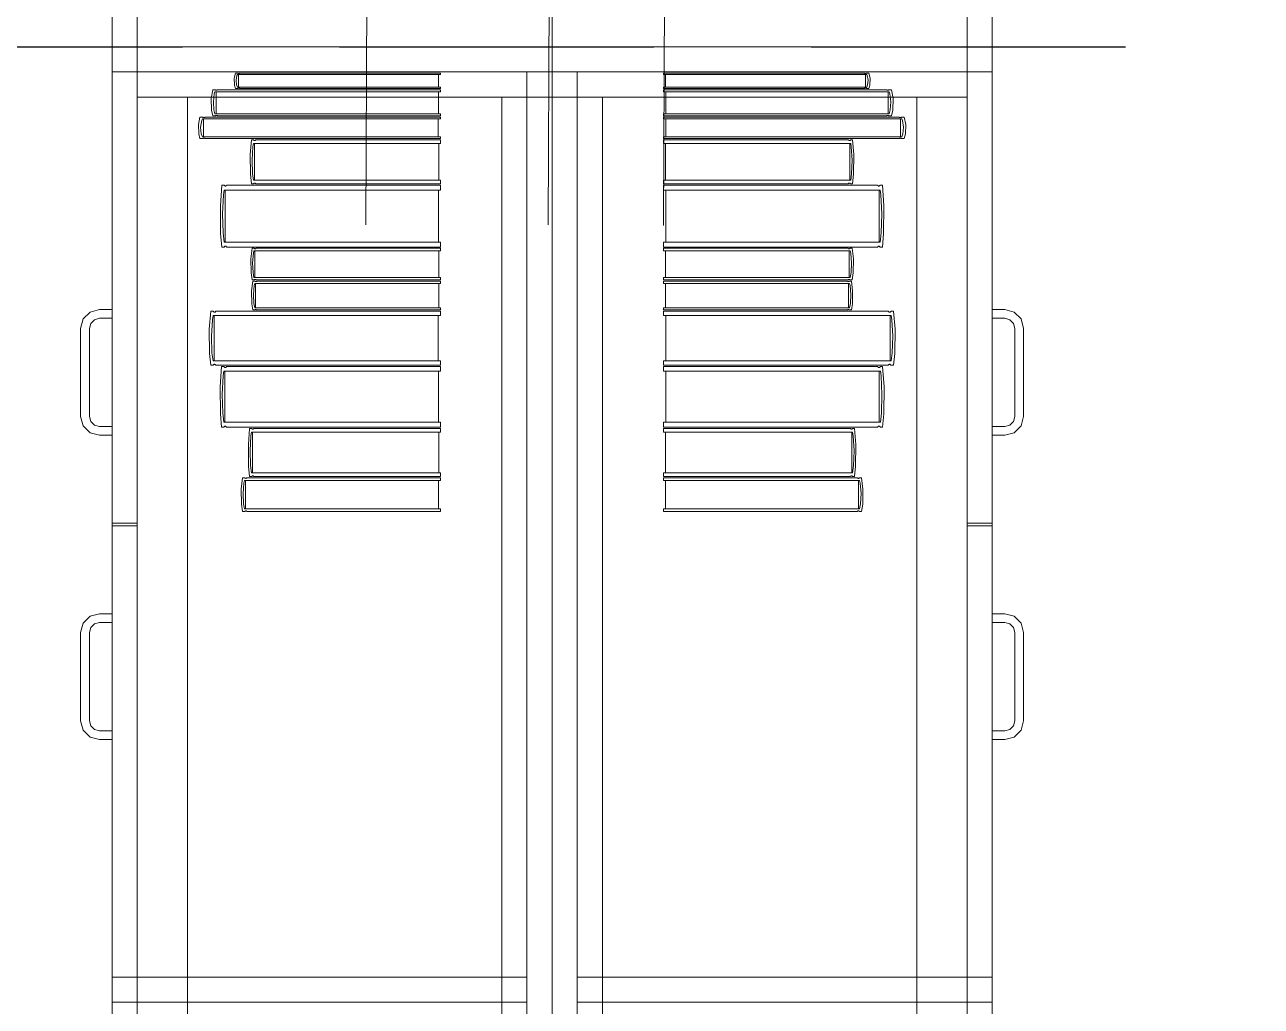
# Model space of a CAD drawing. Header units: inches. Extents: x -19 to 5698, y -728 to 92.
# Drawn here: x 19.251 to 20.234, y 13.049 to 13.83 of the extents above; entities that cross this region are included whole.
import ezdxf

# ---------------------------------------------------------------- set-up
doc = ezdxf.new("R2010")
doc.units = ezdxf.units.IN
doc.header["$MEASUREMENT"] = 0
doc.linetypes.add('HIDDEN', pattern=[0.375, 0.25, -0.125])
doc.linetypes.add('RAYITAS', pattern=[0.375, 0.25, -0.125])
for name, color, linetype, lineweight in [('00 conduct tomacorr', 120, 'HIDDEN', 30), ('T-TECHO-E', 150, 'Continuous', 20), ('TOMACORRIENTE', 22, 'RAYITAS', 9)]:
    doc.layers.add(name, color=color, linetype=linetype, lineweight=lineweight)
doc.layers.add('08 _ STR _ EXT _ 10 Vereda Exterior', color=7, linetype='Continuous')
doc.layers.add('Interior - Mobiliario', color=7, linetype='Continuous')

# ---------------------------------------------------------------- blocks, each defined once
blk = doc.blocks.new('a')
at = {"layer": 'TOMACORRIENTE', "ltscale": 0.05}
h = blk.add_hatch(color=4, dxfattribs=at)
edge = h.paths.add_edge_path()
edge.add_arc((0, 0.0752), 0.02106, 0, 360)
at = {"layer": 'TOMACORRIENTE', "color": 4}
for p, q in [((-0.14553, 0.09625), (-0.0515, 0.09625)), ((-0.09851, 0.09625), (-0.09851, -0.09657)), ((0, 0.09625), (0, -0.09625)), ((0.06232, -0.09625), (0.06232, 0.09625))]:
    blk.add_line(p, q, dxfattribs=at)
blk.add_circle((0, 0.0752), 0.02106, dxfattribs=at)
blk = doc.blocks.new('CABLE 3FACE')
at = {"layer": 'T-TECHO-E', "rotation": 59.94170052614085}
blk.add_blockref('a', (0, 0), dxfattribs=at)

msp = doc.modelspace()

# ---------------------------------------------------------------- hatches: boundary and pattern name
at = {"layer": '08 _ STR _ EXT _ 10 Vereda Exterior', "linetype": 'Continuous', "lineweight": 13}
h = msp.add_hatch(dxfattribs=at)
h.set_pattern_fill('RETÍCULA_100X100_0002', color=251, style=0, pattern_type=2)
h.set_pattern_definition([(360, (3.7574, 18.3027), (0, 2.53199), []), (90, (3.7574, 18.3027), (-3.6, 0), [])])
h.paths.add_polyline_path([(2.17, 3.62132), (4.29132, 1.5), (9.32, 1.5), (9.32, 6.5), (40.52, 6.5), (40.52, 1.5), (52.92, 1.5), (52.92, 19.08592), (51.56998, 19.08592), (51.56998, 7.2), (9.06996, 7.2), (9.06996, 7.85001), (6.52013, 7.85001, -0.414214), (6.27012, 8.10001), (6.27012, 8.85001, -0.414213), (6.52012, 9.10001), (9.06996, 9.10002), (9.06996, 12), (6.52013, 12, -0.414214), (6.27011, 12.25), (6.27007, 13, -0.414213), (6.52012, 13.25), (9.06996, 13.25001), (9.06996, 16.14999), (6.52008, 16.14999, -0.414214), (6.27012, 16.39999), (6.27008, 17.14999, -0.414213), (6.52008, 17.39999), (8.76997, 17.4), (8.77062, 21.04989), (2.17, 21.04989)])

# ---------------------------------------------------------------- linework, layer by layer
at = {"layer": '00 conduct tomacorr'}
msp.add_line((18.00098, 13.8121), (21.33406, 13.8121), dxfattribs=at)
at = {"layer": 'Interior - Mobiliario', "color": 175, "linetype": 'Continuous', "lineweight": 13}
for p, q in [((19.31998, 13.8121), (19.31998, 15.3121)), ((19.66998, 15.3121), (19.66998, 13.8121)), ((19.66998, 15.3121), (19.66998, 13.8121)), ((20.01998, 13.8121), (20.01998, 15.3121)), ((19.33998, 13.8521), (19.33998, 13.8121)), ((19.66998, 13.8121), (19.66998, 13.8521)), ((19.66998, 13.8121), (19.66998, 13.8521)), ((19.99998, 13.8521), (19.99998, 13.8121)), ((19.31998, 13.8121), (19.31998, 13.8321)), ((19.31998, 13.8321), (19.31998, 13.8121)), ((19.66998, 13.8121), (19.66998, 13.8321)), ((19.66998, 13.8121), (19.66998, 13.8321)), ((19.66998, 13.8121), (19.66998, 13.8321)), ((19.66998, 13.8121), (19.66998, 13.8321)), ((20.01998, 13.8121), (20.01998, 13.8321)), ((20.01998, 13.8321), (20.01998, 13.8121)), ((19.31998, 13.8121), (19.66998, 13.8121)), ((19.31998, 13.8121), (19.31998, 13.7921)), ((19.31998, 13.7921), (19.31998, 13.8121)), ((19.31998, 13.8121), (19.66998, 13.8121)), ((19.31998, 13.8121), (19.31998, 12.3121)), ((19.66998, 13.8121), (19.31998, 13.8121)), ((19.31998, 13.8121), (19.66998, 13.8121)), ((19.31998, 13.8121), (19.66998, 13.8121)), ((19.66998, 13.8121), (19.31998, 13.8121)), ((19.33998, 13.7721), (19.33998, 13.8121)), ((19.33998, 13.8121), (19.66998, 13.8121)), ((19.33998, 13.8121), (19.66998, 13.8121)), ((19.66998, 13.8121), (19.66998, 13.7921)), ((19.66998, 13.8121), (19.66998, 13.7921)), ((19.66998, 13.8121), (19.66998, 13.7721)), ((19.66998, 12.3121), (19.66998, 13.8121)), ((20.01998, 13.8121), (19.66998, 13.8121)), ((19.66998, 13.8121), (19.66998, 13.7921)), ((19.66998, 13.8121), (19.66998, 13.7921)), ((20.01998, 13.8121), (19.66998, 13.8121)), ((19.66998, 13.8121), (19.66998, 13.7721)), ((19.99998, 13.8121), (19.66998, 13.8121)), ((19.66998, 12.3121), (19.66998, 13.8121)), ((19.66998, 13.8121), (20.01998, 13.8121)), ((20.01998, 13.8121), (19.66998, 13.8121)), ((20.01998, 13.8121), (19.66998, 13.8121)), ((19.99998, 13.8121), (19.66998, 13.8121)), ((19.66998, 13.8121), (20.01998, 13.8121)), ((19.99998, 13.7721), (19.99998, 13.8121)), ((20.01998, 13.8121), (20.01998, 13.7921)), ((20.01998, 13.7921), (20.01998, 13.8121)), ((20.01998, 13.8121), (20.01998, 12.3121)), ((19.31998, 13.7921), (19.66998, 13.7921)), ((19.66998, 13.7921), (19.31998, 13.7921)), ((19.31998, 12.3321), (19.31998, 13.7921)), ((19.31998, 13.7921), (19.66998, 13.7921)), ((19.31998, 12.3321), (19.31998, 13.7921)), ((19.31998, 13.7921), (19.64998, 13.7921)), ((19.31998, 13.7921), (19.31998, 13.4331)), ((19.31998, 13.7921), (19.33998, 13.7921)), ((19.33998, 12.3321), (19.33998, 13.7921)), ((19.33998, 13.7921), (19.64998, 13.7921)), ((19.33998, 12.3321), (19.33998, 13.7921)), ((19.33998, 13.7921), (19.64998, 13.7921)), ((19.33998, 12.3321), (19.33998, 13.7921)), ((19.33998, 13.7921), (19.64998, 13.7921)), ((19.33998, 13.7921), (19.33998, 13.4331)), ((19.41706, 13.78704), (19.41816, 13.7911)), ((19.41816, 13.7911), (19.41993, 13.7911)), ((19.41931, 13.7892), (19.41862, 13.78547)), ((19.41979, 13.79013), (19.41931, 13.7892)), ((19.58132, 13.79013), (19.41979, 13.79013)), ((19.41993, 13.7911), (19.42007, 13.79103)), ((19.42007, 13.79103), (19.42028, 13.79097)), ((19.42028, 13.79097), (19.4205, 13.79092)), ((19.4205, 13.79092), (19.42074, 13.7909)), ((19.4206, 13.7799), (19.4206, 13.79013)), ((19.42074, 13.7909), (19.42098, 13.7909)), ((19.42098, 13.7909), (19.42122, 13.79093)), ((19.42122, 13.79093), (19.42144, 13.79098)), ((19.42144, 13.79098), (19.42165, 13.79105)), ((19.42165, 13.79105), (19.42174, 13.7911)), ((19.42174, 13.7911), (19.58132, 13.7911)), ((19.57969, 13.79013), (19.57969, 13.7799)), ((19.58132, 13.7911), (19.58132, 13.79013)), ((19.64998, 13.7921), (19.64998, 12.3321)), ((19.64998, 13.7921), (19.66998, 13.7921)), ((19.64998, 13.7921), (19.64998, 12.3321)), ((19.64998, 12.3321), (19.64998, 13.7921)), ((19.64998, 13.7921), (19.66998, 13.7921)), ((19.64998, 13.7921), (19.64998, 12.3321)), ((19.64998, 13.7921), (19.64998, 12.3321)), ((19.64998, 13.7921), (19.64998, 12.3321)), ((19.66998, 13.7921), (19.66998, 12.3321)), ((19.66998, 13.7921), (19.66998, 12.3321)), ((19.66998, 13.7921), (19.66998, 12.3321)), ((19.68998, 13.7921), (19.66998, 13.7921)), ((19.66998, 13.7921), (19.66998, 12.3321)), ((19.66998, 13.7921), (19.66998, 12.3321)), ((19.68998, 13.7921), (19.66998, 13.7921)), ((20.01998, 13.7921), (19.66998, 13.7921)), ((19.66998, 13.7921), (20.01998, 13.7921)), ((19.66998, 13.7921), (19.66998, 12.3321)), ((20.01998, 13.7921), (19.66998, 13.7921)), ((19.68998, 13.7921), (19.68998, 12.3321)), ((19.99998, 13.7921), (19.68998, 13.7921)), ((19.68998, 13.7921), (19.68998, 12.3321)), ((19.68998, 12.3321), (19.68998, 13.7921)), ((19.68998, 13.7921), (19.68998, 12.3321)), ((20.01998, 13.7921), (19.68998, 13.7921)), ((19.68998, 13.7921), (19.68998, 12.3321)), ((19.99998, 13.7921), (19.68998, 13.7921)), ((19.68998, 13.7921), (19.68998, 12.3321)), ((19.99998, 13.7921), (19.68998, 13.7921)), ((19.91822, 13.7911), (19.75864, 13.7911)), ((19.75864, 13.7911), (19.75864, 13.79013)), ((19.75864, 13.79013), (19.92017, 13.79013)), ((19.76027, 13.79013), (19.76027, 13.7799)), ((19.91831, 13.79105), (19.91822, 13.7911)), ((19.91852, 13.79098), (19.91831, 13.79105)), ((19.91874, 13.79093), (19.91852, 13.79098)), ((19.91898, 13.7909), (19.91874, 13.79093)), ((19.91922, 13.7909), (19.91898, 13.7909)), ((19.91946, 13.79092), (19.91922, 13.7909)), ((19.91936, 13.7799), (19.91936, 13.79013)), ((19.91968, 13.79097), (19.91946, 13.79092)), ((19.91989, 13.79103), (19.91968, 13.79097)), ((19.92003, 13.7911), (19.91989, 13.79103)), ((19.9218, 13.7911), (19.92003, 13.7911)), ((19.92017, 13.79013), (19.92065, 13.7892)), ((19.92065, 13.7892), (19.92134, 13.78547)), ((19.9229, 13.78704), (19.9218, 13.7911)), ((19.99998, 12.3321), (19.99998, 13.7921)), ((19.99998, 12.3321), (19.99998, 13.7921)), ((19.99998, 12.3321), (19.99998, 13.7921)), ((19.99998, 13.7921), (19.99998, 13.4331)), ((20.01998, 13.7921), (19.99998, 13.7921)), ((20.01998, 12.3321), (20.01998, 13.7921)), ((20.01998, 12.3321), (20.01998, 13.7921)), ((20.01998, 13.7921), (20.01998, 13.4331)), ((19.41726, 13.7816), (19.41706, 13.78704)), ((19.41816, 13.77893), (19.41726, 13.7816)), ((19.41993, 13.77893), (19.41816, 13.77893)), ((19.41862, 13.78547), (19.41904, 13.78173)), ((19.41904, 13.78173), (19.41979, 13.7799)), ((19.41979, 13.7799), (19.58132, 13.7799)), ((19.42002, 13.77898), (19.41993, 13.77893)), ((19.42023, 13.77905), (19.42002, 13.77898)), ((19.42045, 13.7791), (19.42023, 13.77905)), ((19.42069, 13.77913), (19.42045, 13.7791)), ((19.42093, 13.77913), (19.42069, 13.77913)), ((19.42117, 13.77911), (19.42093, 13.77913)), ((19.42139, 13.77906), (19.42117, 13.77911)), ((19.4216, 13.77899), (19.42139, 13.77906)), ((19.42174, 13.77893), (19.4216, 13.77899)), ((19.58132, 13.77893), (19.42174, 13.77893)), ((19.58132, 13.7799), (19.58132, 13.77893)), ((19.92017, 13.7799), (19.75864, 13.7799)), ((19.75864, 13.7799), (19.75864, 13.77893)), ((19.75864, 13.77893), (19.91822, 13.77893)), ((19.91822, 13.77893), (19.91836, 13.77899)), ((19.91836, 13.77899), (19.91857, 13.77906)), ((19.91857, 13.77906), (19.91879, 13.77911)), ((19.91879, 13.77911), (19.91903, 13.77913)), ((19.91903, 13.77913), (19.91927, 13.77913)), ((19.91927, 13.77913), (19.91951, 13.7791)), ((19.91951, 13.7791), (19.91973, 13.77905)), ((19.91973, 13.77905), (19.91994, 13.77898)), ((19.91994, 13.77898), (19.92003, 13.77893)), ((19.92003, 13.77893), (19.9218, 13.77893)), ((19.92092, 13.78173), (19.92017, 13.7799)), ((19.92134, 13.78547), (19.92092, 13.78173)), ((19.9218, 13.77893), (19.9227, 13.7816)), ((19.9227, 13.7816), (19.9229, 13.78704)), ((19.33998, 12.3521), (19.33998, 13.7721)), ((19.33998, 13.7721), (19.37998, 13.7721)), ((19.37998, 13.7721), (19.62998, 13.7721)), ((19.37998, 13.7721), (19.37998, 12.3521)), ((19.39883, 13.77097), (19.40005, 13.77793)), ((19.39906, 13.76164), (19.39883, 13.77097)), ((19.40005, 13.77793), (19.40202, 13.77793)), ((19.40133, 13.77468), (19.40057, 13.76828)), ((19.40057, 13.76828), (19.40103, 13.76186)), ((19.40186, 13.77626), (19.40133, 13.77468)), ((19.58132, 13.77626), (19.40186, 13.77626)), ((19.40202, 13.77793), (19.40217, 13.77782)), ((19.40217, 13.77782), (19.40241, 13.7777)), ((19.40241, 13.7777), (19.40266, 13.77762)), ((19.40266, 13.77762), (19.40292, 13.77758)), ((19.40277, 13.75873), (19.40277, 13.77626)), ((19.40292, 13.77758), (19.40319, 13.77759)), ((19.40319, 13.77759), (19.40345, 13.77763)), ((19.40345, 13.77763), (19.4037, 13.77772)), ((19.4037, 13.77772), (19.40393, 13.77785)), ((19.40393, 13.77785), (19.40403, 13.77793)), ((19.40403, 13.77793), (19.58132, 13.77793)), ((19.57951, 13.77626), (19.57951, 13.75873)), ((19.58132, 13.77793), (19.58132, 13.77626)), ((19.62998, 12.3521), (19.62998, 13.7721)), ((19.62998, 13.7721), (19.66998, 13.7721)), ((19.66998, 13.7721), (19.66998, 12.3521)), ((19.66998, 13.7721), (19.66998, 12.3521)), ((19.70998, 13.7721), (19.66998, 13.7721)), ((19.70998, 12.3521), (19.70998, 13.7721)), ((19.95998, 13.7721), (19.70998, 13.7721)), ((19.93593, 13.77793), (19.75864, 13.77793)), ((19.75864, 13.77793), (19.75864, 13.77626)), ((19.75864, 13.77626), (19.9381, 13.77626)), ((19.76045, 13.77626), (19.76045, 13.75873)), ((19.93603, 13.77785), (19.93593, 13.77793)), ((19.93626, 13.77772), (19.93603, 13.77785)), ((19.93651, 13.77763), (19.93626, 13.77772)), ((19.93677, 13.77759), (19.93651, 13.77763)), ((19.93704, 13.77758), (19.93677, 13.77759)), ((19.9373, 13.77762), (19.93704, 13.77758)), ((19.93719, 13.75873), (19.93719, 13.77626)), ((19.93755, 13.7777), (19.9373, 13.77762)), ((19.93779, 13.77782), (19.93755, 13.7777)), ((19.93794, 13.77793), (19.93779, 13.77782)), ((19.93991, 13.77793), (19.93794, 13.77793)), ((19.9381, 13.77626), (19.93863, 13.77468)), ((19.93863, 13.77468), (19.93939, 13.76828)), ((19.93939, 13.76828), (19.93893, 13.76186)), ((19.94113, 13.77097), (19.93991, 13.77793)), ((19.9409, 13.76164), (19.94113, 13.77097)), ((19.99998, 13.7721), (19.95998, 13.7721)), ((19.95998, 13.7721), (19.95998, 12.3521)), ((19.99998, 12.3521), (19.99998, 13.7721)), ((19.40005, 13.75706), (19.39906, 13.76164)), ((19.40103, 13.76186), (19.40186, 13.75873)), ((19.40186, 13.75873), (19.58132, 13.75873)), ((19.58132, 13.75873), (19.58132, 13.75706)), ((19.9381, 13.75873), (19.75864, 13.75873)), ((19.75864, 13.75873), (19.75864, 13.75706)), ((19.93893, 13.76186), (19.9381, 13.75873)), ((19.93991, 13.75706), (19.9409, 13.76164)), ((19.38865, 13.75038), (19.38993, 13.75606)), ((19.38889, 13.74275), (19.38865, 13.75038)), ((19.38993, 13.75606), (19.39201, 13.75606)), ((19.39128, 13.75341), (19.39048, 13.74818)), ((19.39185, 13.7547), (19.39128, 13.75341)), ((19.58132, 13.7547), (19.39185, 13.7547)), ((19.39201, 13.75606), (19.39217, 13.75597)), ((19.39217, 13.75597), (19.39242, 13.75587)), ((19.39242, 13.75587), (19.39269, 13.75581)), ((19.39269, 13.75581), (19.39296, 13.75578)), ((19.3928, 13.74037), (19.3928, 13.7547)), ((19.39296, 13.75578), (19.39325, 13.75578)), ((19.39325, 13.75578), (19.39352, 13.75582)), ((19.39352, 13.75582), (19.39379, 13.75589)), ((19.39379, 13.75589), (19.39403, 13.756)), ((19.39403, 13.756), (19.39413, 13.75606)), ((19.39413, 13.75606), (19.58132, 13.75606)), ((19.40202, 13.75706), (19.40005, 13.75706)), ((19.40212, 13.75714), (19.40202, 13.75706)), ((19.40235, 13.75727), (19.40212, 13.75714)), ((19.4026, 13.75736), (19.40235, 13.75727)), ((19.40286, 13.75741), (19.4026, 13.75736)), ((19.40313, 13.75741), (19.40286, 13.75741)), ((19.40339, 13.75737), (19.40313, 13.75741)), ((19.40365, 13.75729), (19.40339, 13.75737)), ((19.40388, 13.75718), (19.40365, 13.75729)), ((19.40403, 13.75706), (19.40388, 13.75718)), ((19.58132, 13.75706), (19.40403, 13.75706)), ((19.57941, 13.7547), (19.57941, 13.74037)), ((19.58132, 13.75606), (19.58132, 13.7547)), ((19.75864, 13.75706), (19.93593, 13.75706)), ((19.94583, 13.75606), (19.75864, 13.75606)), ((19.75864, 13.75606), (19.75864, 13.7547)), ((19.75864, 13.7547), (19.94811, 13.7547)), ((19.76055, 13.7547), (19.76055, 13.74037)), ((19.93593, 13.75706), (19.93608, 13.75718)), ((19.93608, 13.75718), (19.93631, 13.75729)), ((19.93631, 13.75729), (19.93657, 13.75737)), ((19.93657, 13.75737), (19.93683, 13.75741)), ((19.93683, 13.75741), (19.9371, 13.75741)), ((19.9371, 13.75741), (19.93736, 13.75736)), ((19.93736, 13.75736), (19.93761, 13.75727)), ((19.93761, 13.75727), (19.93784, 13.75714)), ((19.93784, 13.75714), (19.93794, 13.75706)), ((19.93794, 13.75706), (19.93991, 13.75706)), ((19.94593, 13.756), (19.94583, 13.75606)), ((19.94617, 13.75589), (19.94593, 13.756)), ((19.94644, 13.75582), (19.94617, 13.75589)), ((19.94671, 13.75578), (19.94644, 13.75582)), ((19.947, 13.75578), (19.94671, 13.75578)), ((19.94727, 13.75581), (19.947, 13.75578)), ((19.94715, 13.74037), (19.94715, 13.7547)), ((19.94754, 13.75587), (19.94727, 13.75581)), ((19.94779, 13.75597), (19.94754, 13.75587)), ((19.94795, 13.75606), (19.94779, 13.75597)), ((19.95003, 13.75606), (19.94795, 13.75606)), ((19.94811, 13.7547), (19.94868, 13.75341)), ((19.94868, 13.75341), (19.94948, 13.74818)), ((19.95131, 13.75038), (19.95003, 13.75606)), ((19.95107, 13.74275), (19.95131, 13.75038)), ((19.38993, 13.73901), (19.38889, 13.74275)), ((19.39201, 13.73901), (19.38993, 13.73901)), ((19.39048, 13.74818), (19.39097, 13.74293)), ((19.39097, 13.74293), (19.39185, 13.74037)), ((19.39185, 13.74037), (19.58132, 13.74037)), ((19.39212, 13.73908), (19.39201, 13.73901)), ((19.39236, 13.73918), (19.39212, 13.73908)), ((19.39263, 13.73925), (19.39236, 13.73918)), ((19.3929, 13.73929), (19.39263, 13.73925)), ((19.39318, 13.73929), (19.3929, 13.73929)), ((19.39346, 13.73926), (19.39318, 13.73929)), ((19.39373, 13.7392), (19.39346, 13.73926)), ((19.39398, 13.7391), (19.39373, 13.7392)), ((19.39413, 13.73901), (19.39398, 13.7391)), ((19.58132, 13.73901), (19.39413, 13.73901)), ((19.58132, 13.74037), (19.58132, 13.73901)), ((19.94811, 13.74037), (19.75864, 13.74037)), ((19.75864, 13.74037), (19.75864, 13.73901)), ((19.75864, 13.73901), (19.94583, 13.73901)), ((19.94583, 13.73901), (19.94598, 13.7391)), ((19.94598, 13.7391), (19.94623, 13.7392)), ((19.94623, 13.7392), (19.9465, 13.73926)), ((19.9465, 13.73926), (19.94678, 13.73929)), ((19.94678, 13.73929), (19.94706, 13.73929)), ((19.94706, 13.73929), (19.94733, 13.73925)), ((19.94733, 13.73925), (19.9476, 13.73918)), ((19.9476, 13.73918), (19.94784, 13.73908)), ((19.94784, 13.73908), (19.94795, 13.73901)), ((19.94795, 13.73901), (19.95003, 13.73901)), ((19.94899, 13.74293), (19.94811, 13.74037)), ((19.94948, 13.74818), (19.94899, 13.74293)), ((19.95003, 13.73901), (19.95107, 13.74275)), ((19.42996, 13.72636), (19.43097, 13.73801)), ((19.43097, 13.73801), (19.4326, 13.73801)), ((19.43202, 13.73257), (19.4314, 13.72186)), ((19.43247, 13.73521), (19.43202, 13.73257)), ((19.58132, 13.73521), (19.43247, 13.73521)), ((19.4326, 13.73801), (19.43273, 13.73782)), ((19.43273, 13.73782), (19.43292, 13.73762)), ((19.43292, 13.73762), (19.43313, 13.73749)), ((19.43313, 13.73749), (19.43335, 13.73742)), ((19.43322, 13.70587), (19.43322, 13.73521)), ((19.43335, 13.73742), (19.43357, 13.73743)), ((19.43357, 13.73743), (19.43379, 13.73751)), ((19.43379, 13.73751), (19.43399, 13.73766)), ((19.43399, 13.73766), (19.43418, 13.73787)), ((19.43418, 13.73787), (19.43427, 13.73801)), ((19.43427, 13.73801), (19.58132, 13.73801)), ((19.57982, 13.73521), (19.57982, 13.70587)), ((19.58132, 13.73801), (19.58132, 13.73521)), ((19.90569, 13.73801), (19.75864, 13.73801)), ((19.75864, 13.73801), (19.75864, 13.73521)), ((19.75864, 13.73521), (19.90749, 13.73521)), ((19.76014, 13.73521), (19.76014, 13.70587)), ((19.90578, 13.73787), (19.90569, 13.73801)), ((19.90597, 13.73766), (19.90578, 13.73787)), ((19.90617, 13.73751), (19.90597, 13.73766)), ((19.90639, 13.73743), (19.90617, 13.73751)), ((19.90661, 13.73742), (19.90639, 13.73743)), ((19.90683, 13.73749), (19.90661, 13.73742)), ((19.90674, 13.70587), (19.90674, 13.73521)), ((19.90704, 13.73762), (19.90683, 13.73749)), ((19.90723, 13.73782), (19.90704, 13.73762)), ((19.90736, 13.73801), (19.90723, 13.73782)), ((19.90899, 13.73801), (19.90736, 13.73801)), ((19.90749, 13.73521), (19.90794, 13.73257)), ((19.90794, 13.73257), (19.90856, 13.72186)), ((19.91, 13.72636), (19.90899, 13.73801)), ((19.43014, 13.71074), (19.42996, 13.72636)), ((19.4314, 13.72186), (19.43178, 13.71111)), ((19.90856, 13.72186), (19.90818, 13.71111)), ((19.90982, 13.71074), (19.91, 13.72636)), ((19.43097, 13.70308), (19.43014, 13.71074)), ((19.43178, 13.71111), (19.43247, 13.70587)), ((19.90818, 13.71111), (19.90749, 13.70587)), ((19.90899, 13.70308), (19.90982, 13.71074)), ((19.40616, 13.68564), (19.40733, 13.70208)), ((19.40733, 13.70208), (19.40922, 13.70208)), ((19.40922, 13.70208), (19.40937, 13.70182)), ((19.40937, 13.70182), (19.40959, 13.70153)), ((19.40959, 13.70153), (19.40984, 13.70135)), ((19.40984, 13.70135), (19.41009, 13.70126)), ((19.41009, 13.70126), (19.41035, 13.70127)), ((19.41035, 13.70127), (19.4106, 13.70138)), ((19.4106, 13.70138), (19.41084, 13.70159)), ((19.41084, 13.70159), (19.41105, 13.70189)), ((19.41105, 13.70189), (19.41115, 13.70208)), ((19.41115, 13.70208), (19.58132, 13.70208)), ((19.4326, 13.70308), (19.43097, 13.70308)), ((19.43247, 13.70587), (19.58132, 13.70587)), ((19.43268, 13.70322), (19.4326, 13.70308)), ((19.43287, 13.70343), (19.43268, 13.70322)), ((19.43308, 13.70358), (19.43287, 13.70343)), ((19.4333, 13.70366), (19.43308, 13.70358)), ((19.43352, 13.70366), (19.4333, 13.70366)), ((19.43374, 13.7036), (19.43352, 13.70366)), ((19.43395, 13.70347), (19.43374, 13.7036)), ((19.43414, 13.70327), (19.43395, 13.70347)), ((19.43427, 13.70308), (19.43414, 13.70327)), ((19.58132, 13.70308), (19.43427, 13.70308)), ((19.58132, 13.70587), (19.58132, 13.70308)), ((19.58132, 13.70208), (19.58132, 13.69814)), ((19.90749, 13.70587), (19.75864, 13.70587)), ((19.75864, 13.70587), (19.75864, 13.70308)), ((19.75864, 13.70308), (19.90569, 13.70308)), ((19.92881, 13.70208), (19.75864, 13.70208)), ((19.75864, 13.70208), (19.75864, 13.69814)), ((19.90569, 13.70308), (19.90582, 13.70327)), ((19.90582, 13.70327), (19.90601, 13.70347)), ((19.90601, 13.70347), (19.90622, 13.7036)), ((19.90622, 13.7036), (19.90644, 13.70366)), ((19.90644, 13.70366), (19.90666, 13.70366)), ((19.90666, 13.70366), (19.90688, 13.70358)), ((19.90688, 13.70358), (19.90708, 13.70343)), ((19.90708, 13.70343), (19.90728, 13.70322)), ((19.90728, 13.70322), (19.90736, 13.70308)), ((19.90736, 13.70308), (19.90899, 13.70308)), ((19.9289, 13.70189), (19.92881, 13.70208)), ((19.92912, 13.70159), (19.9289, 13.70189)), ((19.92936, 13.70138), (19.92912, 13.70159)), ((19.92961, 13.70127), (19.92936, 13.70138)), ((19.92987, 13.70126), (19.92961, 13.70127)), ((19.93012, 13.70135), (19.92987, 13.70126)), ((19.93037, 13.70153), (19.93012, 13.70135)), ((19.93059, 13.70182), (19.93037, 13.70153)), ((19.93074, 13.70208), (19.93059, 13.70182)), ((19.93263, 13.70208), (19.93074, 13.70208)), ((19.93379, 13.68564), (19.93263, 13.70208)), ((19.40856, 13.6944), (19.40783, 13.67928)), ((19.40907, 13.69814), (19.40856, 13.6944)), ((19.58132, 13.69814), (19.40907, 13.69814)), ((19.40994, 13.65672), (19.40994, 13.69814)), ((19.57958, 13.69814), (19.57958, 13.65672)), ((19.75864, 13.69814), (19.93089, 13.69814)), ((19.76038, 13.69814), (19.76038, 13.65672)), ((19.93002, 13.65672), (19.93002, 13.69814)), ((19.93089, 13.69814), (19.9314, 13.6944)), ((19.9314, 13.6944), (19.93213, 13.67928)), ((19.40638, 13.66359), (19.40616, 13.68564)), ((19.93358, 13.66359), (19.93379, 13.68564)), ((19.40783, 13.67928), (19.40827, 13.6641)), ((19.93213, 13.67928), (19.93169, 13.6641)), ((19.40733, 13.65277), (19.40638, 13.66359)), ((19.40827, 13.6641), (19.40907, 13.65672)), ((19.93169, 13.6641), (19.93089, 13.65672)), ((19.93263, 13.65277), (19.93358, 13.66359)), ((19.40922, 13.65277), (19.40733, 13.65277)), ((19.40907, 13.65672), (19.58132, 13.65672)), ((19.40932, 13.65297), (19.40922, 13.65277)), ((19.40954, 13.65327), (19.40932, 13.65297)), ((19.40978, 13.65347), (19.40954, 13.65327)), ((19.41003, 13.65359), (19.40978, 13.65347)), ((19.41029, 13.6536), (19.41003, 13.65359)), ((19.41054, 13.65351), (19.41029, 13.6536)), ((19.41078, 13.65332), (19.41054, 13.65351)), ((19.41101, 13.65304), (19.41078, 13.65332)), ((19.41115, 13.65277), (19.41101, 13.65304)), ((19.58132, 13.65277), (19.41115, 13.65277)), ((19.43034, 13.6434), (19.43134, 13.65177)), ((19.43134, 13.65177), (19.43297, 13.65177)), ((19.43297, 13.65177), (19.4331, 13.65164)), ((19.4331, 13.65164), (19.43329, 13.6515)), ((19.43329, 13.6515), (19.4335, 13.6514)), ((19.4335, 13.6514), (19.43372, 13.65135)), ((19.43372, 13.65135), (19.43394, 13.65136)), ((19.43394, 13.65136), (19.43416, 13.65142)), ((19.43416, 13.65142), (19.43436, 13.65152)), ((19.43436, 13.65152), (19.43455, 13.65168)), ((19.43455, 13.65168), (19.43464, 13.65177)), ((19.43464, 13.65177), (19.58132, 13.65177)), ((19.58132, 13.65672), (19.58132, 13.65277)), ((19.58132, 13.65177), (19.58132, 13.64977)), ((19.93089, 13.65672), (19.75864, 13.65672)), ((19.75864, 13.65672), (19.75864, 13.65277)), ((19.75864, 13.65277), (19.92881, 13.65277)), ((19.90532, 13.65177), (19.75864, 13.65177)), ((19.75864, 13.65177), (19.75864, 13.64977)), ((19.90541, 13.65168), (19.90532, 13.65177)), ((19.9056, 13.65152), (19.90541, 13.65168)), ((19.9058, 13.65142), (19.9056, 13.65152)), ((19.90602, 13.65136), (19.9058, 13.65142)), ((19.90624, 13.65135), (19.90602, 13.65136)), ((19.90646, 13.6514), (19.90624, 13.65135)), ((19.90667, 13.6515), (19.90646, 13.6514)), ((19.90686, 13.65164), (19.90667, 13.6515)), ((19.90699, 13.65177), (19.90686, 13.65164)), ((19.90862, 13.65177), (19.90699, 13.65177)), ((19.90962, 13.6434), (19.90862, 13.65177)), ((19.92881, 13.65277), (19.92895, 13.65304)), ((19.92895, 13.65304), (19.92918, 13.65332)), ((19.92918, 13.65332), (19.92942, 13.65351)), ((19.92942, 13.65351), (19.92967, 13.6536)), ((19.92967, 13.6536), (19.92993, 13.65359)), ((19.92993, 13.65359), (19.93018, 13.65347)), ((19.93018, 13.65347), (19.93042, 13.65327)), ((19.93042, 13.65327), (19.93064, 13.65297)), ((19.93064, 13.65297), (19.93074, 13.65277)), ((19.93074, 13.65277), (19.93263, 13.65277)), ((19.43052, 13.63217), (19.43034, 13.6434)), ((19.4324, 13.64786), (19.43177, 13.64016)), ((19.43284, 13.64977), (19.4324, 13.64786)), ((19.58132, 13.64977), (19.43284, 13.64977)), ((19.43359, 13.62867), (19.43359, 13.64977)), ((19.57982, 13.64977), (19.57982, 13.62867)), ((19.75864, 13.64977), (19.90712, 13.64977)), ((19.76014, 13.64977), (19.76014, 13.62867)), ((19.90637, 13.62867), (19.90637, 13.64977)), ((19.90712, 13.64977), (19.90756, 13.64786)), ((19.90756, 13.64786), (19.90819, 13.64016)), ((19.90944, 13.63217), (19.90962, 13.6434)), ((19.43134, 13.62666), (19.43052, 13.63217)), ((19.43177, 13.64016), (19.43215, 13.63243)), ((19.43215, 13.63243), (19.43284, 13.62867)), ((19.9078, 13.63243), (19.90712, 13.62867)), ((19.90819, 13.64016), (19.9078, 13.63243)), ((19.90862, 13.62666), (19.90944, 13.63217)), ((19.43096, 13.61801), (19.43197, 13.62566)), ((19.43297, 13.62666), (19.43134, 13.62666)), ((19.43197, 13.62566), (19.43359, 13.62566)), ((19.43302, 13.62208), (19.43239, 13.61505)), ((19.43284, 13.62867), (19.58132, 13.62867)), ((19.43306, 13.62675), (19.43297, 13.62666)), ((19.43346, 13.62382), (19.43302, 13.62208)), ((19.43325, 13.62691), (19.43306, 13.62675)), ((19.43345, 13.62701), (19.43325, 13.62691)), ((19.43367, 13.62707), (19.43345, 13.62701)), ((19.58132, 13.62382), (19.43346, 13.62382)), ((19.43359, 13.62566), (19.43371, 13.62553)), ((19.43389, 13.62708), (19.43367, 13.62707)), ((19.43371, 13.62553), (19.43391, 13.6254)), ((19.43411, 13.62703), (19.43389, 13.62708)), ((19.43391, 13.6254), (19.43411, 13.62532)), ((19.43432, 13.62694), (19.43411, 13.62703)), ((19.43411, 13.62532), (19.43433, 13.62527)), ((19.43421, 13.60456), (19.43421, 13.62382)), ((19.43451, 13.62679), (19.43432, 13.62694)), ((19.43433, 13.62527), (19.43455, 13.62528)), ((19.43464, 13.62666), (19.43451, 13.62679)), ((19.43455, 13.62528), (19.43477, 13.62533)), ((19.58132, 13.62666), (19.43464, 13.62666)), ((19.43477, 13.62533), (19.43497, 13.62543)), ((19.43497, 13.62543), (19.43516, 13.62557)), ((19.43516, 13.62557), (19.43524, 13.62566)), ((19.43524, 13.62566), (19.58132, 13.62566)), ((19.57983, 13.62382), (19.57983, 13.60456)), ((19.58132, 13.62867), (19.58132, 13.62666)), ((19.58132, 13.62566), (19.58132, 13.62382)), ((19.90712, 13.62867), (19.75864, 13.62867)), ((19.75864, 13.62867), (19.75864, 13.62666)), ((19.75864, 13.62666), (19.90532, 13.62666)), ((19.90471, 13.62566), (19.75864, 13.62566)), ((19.75864, 13.62566), (19.75864, 13.62382)), ((19.75864, 13.62382), (19.9065, 13.62382)), ((19.76013, 13.62382), (19.76013, 13.60456)), ((19.9048, 13.62557), (19.90471, 13.62566)), ((19.90499, 13.62543), (19.9048, 13.62557)), ((19.90519, 13.62533), (19.90499, 13.62543)), ((19.90541, 13.62528), (19.90519, 13.62533)), ((19.90532, 13.62666), (19.90545, 13.62679)), ((19.90563, 13.62527), (19.90541, 13.62528)), ((19.90545, 13.62679), (19.90564, 13.62694)), ((19.90584, 13.62532), (19.90563, 13.62527)), ((19.90564, 13.62694), (19.90585, 13.62703)), ((19.90575, 13.60456), (19.90575, 13.62382)), ((19.90605, 13.6254), (19.90584, 13.62532)), ((19.90585, 13.62703), (19.90607, 13.62708)), ((19.90625, 13.62553), (19.90605, 13.6254)), ((19.90607, 13.62708), (19.90629, 13.62707)), ((19.90637, 13.62566), (19.90625, 13.62553)), ((19.90629, 13.62707), (19.90651, 13.62701)), ((19.90799, 13.62566), (19.90637, 13.62566)), ((19.9065, 13.62382), (19.90694, 13.62208)), ((19.90651, 13.62701), (19.90671, 13.62691)), ((19.90671, 13.62691), (19.9069, 13.62675)), ((19.9069, 13.62675), (19.90699, 13.62666)), ((19.90694, 13.62208), (19.90757, 13.61505)), ((19.90699, 13.62666), (19.90862, 13.62666)), ((19.909, 13.61801), (19.90799, 13.62566)), ((19.43115, 13.60775), (19.43096, 13.61801)), ((19.43239, 13.61505), (19.43277, 13.60799)), ((19.90757, 13.61505), (19.90719, 13.60799)), ((19.90881, 13.60775), (19.909, 13.61801)), ((19.29699, 13.5956), (19.30248, 13.60109)), ((19.30248, 13.60109), (19.30998, 13.6031)), ((19.30998, 13.6031), (19.31998, 13.6031)), ((19.31998, 13.6031), (19.31998, 13.5961)), ((19.39726, 13.58741), (19.39849, 13.60172)), ((19.39849, 13.60172), (19.40048, 13.60172)), ((19.40048, 13.60172), (19.40063, 13.60149)), ((19.40063, 13.60149), (19.40086, 13.60125)), ((19.40086, 13.60125), (19.40112, 13.60108)), ((19.40112, 13.60108), (19.40139, 13.601)), ((19.40139, 13.601), (19.40166, 13.60101)), ((19.40166, 13.60101), (19.40192, 13.60111)), ((19.40192, 13.60111), (19.40217, 13.60129)), ((19.40217, 13.60129), (19.4024, 13.60156)), ((19.4024, 13.60156), (19.4025, 13.60172)), ((19.4025, 13.60172), (19.58132, 13.60172)), ((19.43197, 13.60272), (19.43115, 13.60775)), ((19.43359, 13.60272), (19.43197, 13.60272)), ((19.43277, 13.60799), (19.43346, 13.60456)), ((19.43346, 13.60456), (19.58132, 13.60456)), ((19.43367, 13.60281), (19.43359, 13.60272)), ((19.43386, 13.60295), (19.43367, 13.60281)), ((19.43407, 13.60305), (19.43386, 13.60295)), ((19.43428, 13.6031), (19.43407, 13.60305)), ((19.4345, 13.60311), (19.43428, 13.6031)), ((19.43472, 13.60306), (19.4345, 13.60311)), ((19.43493, 13.60298), (19.43472, 13.60306)), ((19.43512, 13.60285), (19.43493, 13.60298)), ((19.43524, 13.60272), (19.43512, 13.60285)), ((19.58132, 13.60272), (19.43524, 13.60272)), ((19.58132, 13.60456), (19.58132, 13.60272)), ((19.58132, 13.60172), (19.58132, 13.59829)), ((19.9065, 13.60456), (19.75864, 13.60456)), ((19.75864, 13.60456), (19.75864, 13.60272)), ((19.75864, 13.60272), (19.90471, 13.60272)), ((19.93746, 13.60172), (19.75864, 13.60172)), ((19.75864, 13.60172), (19.75864, 13.59829)), ((19.90471, 13.60272), (19.90484, 13.60285)), ((19.90484, 13.60285), (19.90503, 13.60298)), ((19.90503, 13.60298), (19.90524, 13.60306)), ((19.90524, 13.60306), (19.90546, 13.60311)), ((19.90546, 13.60311), (19.90568, 13.6031)), ((19.90568, 13.6031), (19.90589, 13.60305)), ((19.90589, 13.60305), (19.9061, 13.60295)), ((19.9061, 13.60295), (19.90629, 13.60281)), ((19.90629, 13.60281), (19.90637, 13.60272)), ((19.90637, 13.60272), (19.90799, 13.60272)), ((19.90719, 13.60799), (19.9065, 13.60456)), ((19.90799, 13.60272), (19.90881, 13.60775)), ((19.93756, 13.60156), (19.93746, 13.60172)), ((19.93779, 13.60129), (19.93756, 13.60156)), ((19.93804, 13.60111), (19.93779, 13.60129)), ((19.9383, 13.60101), (19.93804, 13.60111)), ((19.93857, 13.601), (19.9383, 13.60101)), ((19.93884, 13.60108), (19.93857, 13.601)), ((19.9391, 13.60125), (19.93884, 13.60108)), ((19.93933, 13.60149), (19.9391, 13.60125)), ((19.93948, 13.60172), (19.93933, 13.60149)), ((19.94147, 13.60172), (19.93948, 13.60172)), ((19.9427, 13.58741), (19.94147, 13.60172)), ((20.02998, 13.6031), (20.01998, 13.6031)), ((20.01998, 13.6031), (20.01998, 13.5961)), ((20.03748, 13.60109), (20.02998, 13.6031)), ((20.04297, 13.5956), (20.03748, 13.60109)), ((19.29498, 13.5881), (19.29699, 13.5956)), ((19.30305, 13.5921), (19.30198, 13.5881)), ((19.30598, 13.59503), (19.30305, 13.5921)), ((19.30998, 13.5961), (19.30598, 13.59503)), ((19.31998, 13.5961), (19.30998, 13.5961)), ((19.39978, 13.59503), (19.39901, 13.58188)), ((19.40032, 13.59829), (19.39978, 13.59503)), ((19.58132, 13.59829), (19.40032, 13.59829)), ((19.40123, 13.56224), (19.40123, 13.59829)), ((19.57949, 13.59829), (19.57949, 13.56224)), ((19.75864, 13.59829), (19.93964, 13.59829)), ((19.76047, 13.59829), (19.76047, 13.56224)), ((19.93873, 13.56224), (19.93873, 13.59829)), ((19.93964, 13.59829), (19.94018, 13.59503)), ((19.94018, 13.59503), (19.94095, 13.58188)), ((20.01998, 13.5961), (20.02998, 13.5961)), ((20.02998, 13.5961), (20.03398, 13.59503)), ((20.03398, 13.59503), (20.03691, 13.5921)), ((20.03691, 13.5921), (20.03798, 13.5881)), ((20.04498, 13.5881), (20.04297, 13.5956)), ((19.29498, 13.5181), (19.29498, 13.5881)), ((19.30198, 13.5881), (19.30198, 13.5181)), ((19.39749, 13.56822), (19.39726, 13.58741)), ((19.39901, 13.58188), (19.39948, 13.56867)), ((19.94095, 13.58188), (19.94048, 13.56867)), ((19.94247, 13.56822), (19.9427, 13.58741)), ((20.03798, 13.5881), (20.03798, 13.5181)), ((20.04498, 13.5181), (20.04498, 13.5881)), ((19.39849, 13.55881), (19.39749, 13.56822)), ((19.39948, 13.56867), (19.40032, 13.56224)), ((19.40032, 13.56224), (19.58132, 13.56224)), ((19.58132, 13.56224), (19.58132, 13.55881)), ((19.93964, 13.56224), (19.75864, 13.56224)), ((19.75864, 13.56224), (19.75864, 13.55881)), ((19.94048, 13.56867), (19.93964, 13.56224)), ((19.94147, 13.55881), (19.94247, 13.56822)), ((19.40048, 13.55881), (19.39849, 13.55881)), ((19.40058, 13.55897), (19.40048, 13.55881)), ((19.40081, 13.55923), (19.40058, 13.55897)), ((19.40106, 13.55942), (19.40081, 13.55923)), ((19.40133, 13.55951), (19.40106, 13.55942)), ((19.4016, 13.55952), (19.40133, 13.55951)), ((19.40186, 13.55944), (19.4016, 13.55952)), ((19.40212, 13.55928), (19.40186, 13.55944)), ((19.40235, 13.55904), (19.40212, 13.55928)), ((19.4025, 13.55881), (19.40235, 13.55904)), ((19.58132, 13.55881), (19.4025, 13.55881)), ((19.40598, 13.54171), (19.40715, 13.55781)), ((19.40715, 13.55781), (19.40905, 13.55781)), ((19.40889, 13.55395), (19.40838, 13.55028)), ((19.58132, 13.55395), (19.40889, 13.55395)), ((19.40905, 13.55781), (19.40919, 13.55755)), ((19.40919, 13.55755), (19.40941, 13.55727)), ((19.40941, 13.55727), (19.40966, 13.55709)), ((19.40966, 13.55709), (19.40991, 13.557)), ((19.40977, 13.5134), (19.40977, 13.55395)), ((19.40991, 13.557), (19.41017, 13.55701)), ((19.41017, 13.55701), (19.41042, 13.55712)), ((19.41042, 13.55712), (19.41066, 13.55733)), ((19.41066, 13.55733), (19.41088, 13.55762)), ((19.41088, 13.55762), (19.41098, 13.55781)), ((19.41098, 13.55781), (19.58132, 13.55781)), ((19.57958, 13.55395), (19.57958, 13.5134)), ((19.58132, 13.55781), (19.58132, 13.55395)), ((19.75864, 13.55881), (19.93746, 13.55881)), ((19.92898, 13.55781), (19.75864, 13.55781)), ((19.75864, 13.55781), (19.75864, 13.55395)), ((19.75864, 13.55395), (19.93107, 13.55395)), ((19.76038, 13.55395), (19.76038, 13.5134)), ((19.92908, 13.55762), (19.92898, 13.55781)), ((19.9293, 13.55733), (19.92908, 13.55762)), ((19.92954, 13.55712), (19.9293, 13.55733)), ((19.92979, 13.55701), (19.92954, 13.55712)), ((19.93005, 13.557), (19.92979, 13.55701)), ((19.9303, 13.55709), (19.93005, 13.557)), ((19.93019, 13.5134), (19.93019, 13.55395)), ((19.93055, 13.55727), (19.9303, 13.55709)), ((19.93077, 13.55755), (19.93055, 13.55727)), ((19.93091, 13.55781), (19.93077, 13.55755)), ((19.93281, 13.55781), (19.93091, 13.55781)), ((19.93107, 13.55395), (19.93158, 13.55028)), ((19.93398, 13.54171), (19.93281, 13.55781)), ((19.93746, 13.55881), (19.93761, 13.55904)), ((19.93761, 13.55904), (19.93784, 13.55928)), ((19.93784, 13.55928), (19.9381, 13.55944)), ((19.9381, 13.55944), (19.93836, 13.55952)), ((19.93836, 13.55952), (19.93863, 13.55951)), ((19.93863, 13.55951), (19.9389, 13.55942)), ((19.9389, 13.55942), (19.93915, 13.55923)), ((19.93915, 13.55923), (19.93938, 13.55897)), ((19.93938, 13.55897), (19.93948, 13.55881)), ((19.93948, 13.55881), (19.94147, 13.55881)), ((19.40838, 13.55028), (19.40765, 13.53549)), ((19.93158, 13.55028), (19.93231, 13.53549)), ((19.4062, 13.52013), (19.40598, 13.54171)), ((19.40765, 13.53549), (19.40809, 13.52063)), ((19.93231, 13.53549), (19.93187, 13.52063)), ((19.93376, 13.52013), (19.93398, 13.54171)), ((19.29699, 13.5106), (19.29498, 13.5181)), ((19.30198, 13.5181), (19.30305, 13.5141)), ((19.30305, 13.5141), (19.30598, 13.51117)), ((19.40715, 13.50954), (19.4062, 13.52013)), ((19.40809, 13.52063), (19.40889, 13.5134)), ((19.40889, 13.5134), (19.58132, 13.5134)), ((19.58132, 13.5134), (19.58132, 13.50954)), ((19.93107, 13.5134), (19.75864, 13.5134)), ((19.75864, 13.5134), (19.75864, 13.50954)), ((19.93187, 13.52063), (19.93107, 13.5134)), ((19.93281, 13.50954), (19.93376, 13.52013)), ((20.03691, 13.5141), (20.03398, 13.51117)), ((20.03798, 13.5181), (20.03691, 13.5141)), ((20.04297, 13.5106), (20.04498, 13.5181)), ((19.30248, 13.50511), (19.29699, 13.5106)), ((19.30998, 13.5031), (19.30248, 13.50511)), ((19.30598, 13.51117), (19.30998, 13.5101)), ((19.30998, 13.5101), (19.31998, 13.5101)), ((19.31998, 13.5031), (19.30998, 13.5031)), ((19.31998, 13.5101), (19.31998, 13.5031)), ((19.40905, 13.50954), (19.40715, 13.50954)), ((19.40914, 13.50973), (19.40905, 13.50954)), ((19.40936, 13.51002), (19.40914, 13.50973)), ((19.4096, 13.51023), (19.40936, 13.51002)), ((19.40985, 13.51034), (19.4096, 13.51023)), ((19.41011, 13.51035), (19.40985, 13.51034)), ((19.41036, 13.51026), (19.41011, 13.51035)), ((19.41061, 13.51008), (19.41036, 13.51026)), ((19.41083, 13.5098), (19.41061, 13.51008)), ((19.41098, 13.50954), (19.41083, 13.5098)), ((19.58132, 13.50954), (19.41098, 13.50954)), ((19.4284, 13.49577), (19.42942, 13.50854)), ((19.42942, 13.50854), (19.43107, 13.50854)), ((19.43094, 13.50548), (19.43049, 13.50258)), ((19.58132, 13.50548), (19.43094, 13.50548)), ((19.43107, 13.50854), (19.4312, 13.50834)), ((19.4312, 13.50834), (19.43139, 13.50812)), ((19.43139, 13.50812), (19.4316, 13.50797)), ((19.4316, 13.50797), (19.43182, 13.5079)), ((19.4317, 13.47331), (19.4317, 13.50548)), ((19.43182, 13.5079), (19.43205, 13.50791)), ((19.43205, 13.50791), (19.43227, 13.508)), ((19.43227, 13.508), (19.43248, 13.50816)), ((19.43248, 13.50816), (19.43267, 13.50839)), ((19.43267, 13.50839), (19.43275, 13.50854)), ((19.43275, 13.50854), (19.58132, 13.50854)), ((19.5798, 13.50548), (19.5798, 13.47331)), ((19.58132, 13.50854), (19.58132, 13.50548)), ((19.75864, 13.50954), (19.92898, 13.50954)), ((19.90721, 13.50854), (19.75864, 13.50854)), ((19.75864, 13.50854), (19.75864, 13.50548)), ((19.75864, 13.50548), (19.90902, 13.50548)), ((19.76016, 13.50548), (19.76016, 13.47331)), ((19.90729, 13.50839), (19.90721, 13.50854)), ((19.90748, 13.50816), (19.90729, 13.50839)), ((19.90769, 13.508), (19.90748, 13.50816)), ((19.90791, 13.50791), (19.90769, 13.508)), ((19.90814, 13.5079), (19.90791, 13.50791)), ((19.90836, 13.50797), (19.90814, 13.5079)), ((19.90826, 13.47331), (19.90826, 13.50548)), ((19.90857, 13.50812), (19.90836, 13.50797)), ((19.90876, 13.50834), (19.90857, 13.50812)), ((19.90889, 13.50854), (19.90876, 13.50834)), ((19.91054, 13.50854), (19.90889, 13.50854)), ((19.90902, 13.50548), (19.90947, 13.50258)), ((19.91156, 13.49577), (19.91054, 13.50854)), ((19.92898, 13.50954), (19.92913, 13.5098)), ((19.92913, 13.5098), (19.92935, 13.51008)), ((19.92935, 13.51008), (19.9296, 13.51026)), ((19.9296, 13.51026), (19.92985, 13.51035)), ((19.92985, 13.51035), (19.93011, 13.51034)), ((19.93011, 13.51034), (19.93036, 13.51023)), ((19.93036, 13.51023), (19.9306, 13.51002)), ((19.9306, 13.51002), (19.93082, 13.50973)), ((19.93082, 13.50973), (19.93091, 13.50954)), ((19.93091, 13.50954), (19.93281, 13.50954)), ((20.01998, 13.5101), (20.01998, 13.5031)), ((20.02998, 13.5101), (20.01998, 13.5101)), ((20.01998, 13.5031), (20.02998, 13.5031)), ((20.03398, 13.51117), (20.02998, 13.5101)), ((20.02998, 13.5031), (20.03748, 13.50511)), ((20.03748, 13.50511), (20.04297, 13.5106)), ((19.42859, 13.47865), (19.4284, 13.49577)), ((19.43049, 13.50258), (19.42985, 13.49083)), ((19.90947, 13.50258), (19.91011, 13.49083)), ((19.91137, 13.47865), (19.91156, 13.49577)), ((19.42985, 13.49083), (19.43024, 13.47905)), ((19.91011, 13.49083), (19.90972, 13.47905)), ((19.42942, 13.47025), (19.42859, 13.47865)), ((19.43024, 13.47905), (19.43094, 13.47331)), ((19.43094, 13.47331), (19.58132, 13.47331)), ((19.58132, 13.47331), (19.58132, 13.47025)), ((19.90902, 13.47331), (19.75864, 13.47331)), ((19.75864, 13.47331), (19.75864, 13.47025)), ((19.90972, 13.47905), (19.90902, 13.47331)), ((19.91054, 13.47025), (19.91137, 13.47865)), ((19.42275, 13.46032), (19.42381, 13.46925)), ((19.42381, 13.46925), (19.42552, 13.46925)), ((19.42491, 13.46508), (19.42426, 13.45687)), ((19.42538, 13.46711), (19.42491, 13.46508)), ((19.58132, 13.46711), (19.42538, 13.46711)), ((19.42552, 13.46925), (19.42565, 13.4691)), ((19.42565, 13.4691), (19.42585, 13.46895)), ((19.42585, 13.46895), (19.42607, 13.46885)), ((19.42607, 13.46885), (19.4263, 13.4688)), ((19.42617, 13.44462), (19.42617, 13.46711)), ((19.4263, 13.4688), (19.42653, 13.46881)), ((19.42653, 13.46881), (19.42676, 13.46887)), ((19.42676, 13.46887), (19.42698, 13.46898)), ((19.42698, 13.46898), (19.42718, 13.46914)), ((19.42718, 13.46914), (19.42726, 13.46925)), ((19.42726, 13.46925), (19.58132, 13.46925)), ((19.43107, 13.47025), (19.42942, 13.47025)), ((19.43115, 13.4704), (19.43107, 13.47025)), ((19.43135, 13.47063), (19.43115, 13.4704)), ((19.43156, 13.47079), (19.43135, 13.47063)), ((19.43178, 13.47088), (19.43156, 13.47079)), ((19.432, 13.47089), (19.43178, 13.47088)), ((19.43222, 13.47082), (19.432, 13.47089)), ((19.43243, 13.47067), (19.43222, 13.47082)), ((19.43263, 13.47045), (19.43243, 13.47067)), ((19.43275, 13.47025), (19.43263, 13.47045)), ((19.58132, 13.47025), (19.43275, 13.47025)), ((19.57975, 13.46711), (19.57975, 13.44462)), ((19.58132, 13.46925), (19.58132, 13.46711)), ((19.75864, 13.47025), (19.90721, 13.47025)), ((19.9127, 13.46925), (19.75864, 13.46925)), ((19.75864, 13.46925), (19.75864, 13.46711)), ((19.75864, 13.46711), (19.91458, 13.46711)), ((19.76021, 13.46711), (19.76021, 13.44462)), ((19.90721, 13.47025), (19.90733, 13.47045)), ((19.90733, 13.47045), (19.90753, 13.47067)), ((19.90753, 13.47067), (19.90774, 13.47082)), ((19.90774, 13.47082), (19.90796, 13.47089)), ((19.90796, 13.47089), (19.90818, 13.47088)), ((19.90818, 13.47088), (19.9084, 13.47079)), ((19.9084, 13.47079), (19.90861, 13.47063)), ((19.90861, 13.47063), (19.90881, 13.4704)), ((19.90881, 13.4704), (19.90889, 13.47025)), ((19.90889, 13.47025), (19.91054, 13.47025)), ((19.91278, 13.46914), (19.9127, 13.46925)), ((19.91298, 13.46898), (19.91278, 13.46914)), ((19.9132, 13.46887), (19.91298, 13.46898)), ((19.91343, 13.46881), (19.9132, 13.46887)), ((19.91366, 13.4688), (19.91343, 13.46881)), ((19.91389, 13.46885), (19.91366, 13.4688)), ((19.91379, 13.44462), (19.91379, 13.46711)), ((19.91411, 13.46895), (19.91389, 13.46885)), ((19.91431, 13.4691), (19.91411, 13.46895)), ((19.91444, 13.46925), (19.91431, 13.4691)), ((19.91615, 13.46925), (19.91444, 13.46925)), ((19.91458, 13.46711), (19.91505, 13.46508)), ((19.91505, 13.46508), (19.9157, 13.45687)), ((19.91721, 13.46032), (19.91615, 13.46925)), ((19.42294, 13.44835), (19.42275, 13.46032)), ((19.42426, 13.45687), (19.42466, 13.44863)), ((19.9157, 13.45687), (19.9153, 13.44863)), ((19.91701, 13.44835), (19.91721, 13.46032)), ((19.42381, 13.44248), (19.42294, 13.44835)), ((19.42466, 13.44863), (19.42538, 13.44462)), ((19.42538, 13.44462), (19.58132, 13.44462)), ((19.58132, 13.44462), (19.58132, 13.44248)), ((19.91458, 13.44462), (19.75864, 13.44462)), ((19.75864, 13.44462), (19.75864, 13.44248)), ((19.9153, 13.44863), (19.91458, 13.44462)), ((19.91615, 13.44248), (19.91701, 13.44835)), ((19.42552, 13.44248), (19.42381, 13.44248)), ((19.42561, 13.44258), (19.42552, 13.44248)), ((19.42581, 13.44274), (19.42561, 13.44258)), ((19.42602, 13.44286), (19.42581, 13.44274)), ((19.42625, 13.44292), (19.42602, 13.44286)), ((19.42648, 13.44292), (19.42625, 13.44292)), ((19.42671, 13.44287), (19.42648, 13.44292)), ((19.42693, 13.44277), (19.42671, 13.44287)), ((19.42713, 13.44262), (19.42693, 13.44277)), ((19.42726, 13.44248), (19.42713, 13.44262)), ((19.58132, 13.44248), (19.42726, 13.44248)), ((19.75864, 13.44248), (19.9127, 13.44248)), ((19.9127, 13.44248), (19.91283, 13.44262)), ((19.91283, 13.44262), (19.91303, 13.44277)), ((19.91303, 13.44277), (19.91325, 13.44287)), ((19.91325, 13.44287), (19.91348, 13.44292)), ((19.91348, 13.44292), (19.91371, 13.44292)), ((19.91371, 13.44292), (19.91394, 13.44286)), ((19.91394, 13.44286), (19.91415, 13.44274)), ((19.91415, 13.44274), (19.91435, 13.44258)), ((19.91435, 13.44258), (19.91444, 13.44248)), ((19.91444, 13.44248), (19.91615, 13.44248)), ((19.31998, 13.4331), (19.33998, 13.4331)), ((19.31998, 13.0721), (19.31998, 13.4311)), ((19.31998, 13.4311), (19.33998, 13.4311)), ((19.33998, 13.0721), (19.33998, 13.4311)), ((20.01998, 13.4331), (19.99998, 13.4331)), ((19.99998, 13.0721), (19.99998, 13.4311)), ((20.01998, 13.4311), (19.99998, 13.4311)), ((20.01998, 13.0721), (20.01998, 13.4311)), ((19.30248, 13.35909), (19.29699, 13.3536)), ((19.30998, 13.3611), (19.30248, 13.35909)), ((19.31998, 13.3611), (19.30998, 13.3611)), ((19.31998, 13.3541), (19.31998, 13.3611)), ((20.01998, 13.3611), (20.02998, 13.3611)), ((20.01998, 13.3541), (20.01998, 13.3611)), ((20.02998, 13.3611), (20.03748, 13.35909)), ((20.03748, 13.35909), (20.04297, 13.3536)), ((19.29699, 13.3536), (19.29498, 13.3461)), ((19.29498, 13.3461), (19.29498, 13.2761)), ((19.30198, 13.3461), (19.30305, 13.3501)), ((19.30198, 13.2761), (19.30198, 13.3461)), ((19.30305, 13.3501), (19.30598, 13.35303)), ((19.30598, 13.35303), (19.30998, 13.3541)), ((19.30998, 13.3541), (19.31998, 13.3541)), ((20.02998, 13.3541), (20.01998, 13.3541)), ((20.03398, 13.35303), (20.02998, 13.3541)), ((20.03691, 13.3501), (20.03398, 13.35303)), ((20.03798, 13.3461), (20.03691, 13.3501)), ((20.03798, 13.2761), (20.03798, 13.3461)), ((20.04297, 13.3536), (20.04498, 13.3461)), ((20.04498, 13.3461), (20.04498, 13.2761)), ((19.29498, 13.2761), (19.29699, 13.2686)), ((19.29699, 13.2686), (19.30248, 13.26311)), ((19.30305, 13.2721), (19.30198, 13.2761)), ((19.30598, 13.26917), (19.30305, 13.2721)), ((19.30998, 13.2681), (19.30598, 13.26917)), ((19.31998, 13.2681), (19.30998, 13.2681)), ((19.31998, 13.2611), (19.31998, 13.2681)), ((20.01998, 13.2681), (20.02998, 13.2681)), ((20.01998, 13.2611), (20.01998, 13.2681)), ((20.02998, 13.2681), (20.03398, 13.26917)), ((20.03398, 13.26917), (20.03691, 13.2721)), ((20.03691, 13.2721), (20.03798, 13.2761)), ((20.04297, 13.2686), (20.03748, 13.26311)), ((20.04498, 13.2761), (20.04297, 13.2686)), ((19.30248, 13.26311), (19.30998, 13.2611)), ((19.30998, 13.2611), (19.31998, 13.2611)), ((20.02998, 13.2611), (20.01998, 13.2611)), ((20.03748, 13.26311), (20.02998, 13.2611)), ((19.31998, 13.0721), (19.64998, 13.0721)), ((19.31998, 13.0721), (19.31998, 13.0521)), ((19.31998, 13.0521), (19.31998, 13.0721)), ((19.31998, 13.0721), (19.64998, 13.0721)), ((19.31998, 13.0521), (19.31998, 13.0721)), ((19.31998, 13.0721), (19.64998, 13.0721)), ((19.31998, 13.0721), (19.33998, 13.0721)), ((19.64998, 13.0721), (19.64998, 13.0521)), ((19.64998, 13.0721), (19.64998, 13.0521)), ((19.64998, 13.0721), (19.64998, 13.0521)), ((20.01998, 13.0721), (19.68998, 13.0721)), ((19.68998, 13.0721), (19.68998, 13.0521)), ((19.68998, 13.0721), (19.68998, 13.0521)), ((20.01998, 13.0721), (19.68998, 13.0721)), ((19.68998, 13.0721), (19.68998, 13.0521)), ((20.01998, 13.0721), (19.68998, 13.0721)), ((20.01998, 13.0721), (19.99998, 13.0721)), ((20.01998, 13.0721), (20.01998, 13.0521)), ((20.01998, 13.0521), (20.01998, 13.0721)), ((20.01998, 13.0521), (20.01998, 13.0721)), ((19.31998, 13.0521), (19.64998, 13.0521)), ((19.64998, 13.0521), (19.31998, 13.0521)), ((19.64998, 13.0521), (19.31998, 13.0521)), ((19.31998, 13.0521), (19.31998, 12.6931)), ((19.31998, 13.0521), (19.33998, 13.0521)), ((19.33998, 13.0521), (19.33998, 12.6931)), ((20.01998, 13.0521), (19.68998, 13.0521)), ((19.68998, 13.0521), (20.01998, 13.0521)), ((19.68998, 13.0521), (20.01998, 13.0521)), ((19.99998, 13.0521), (19.99998, 12.6931)), ((20.01998, 13.0521), (19.99998, 13.0521)), ((20.01998, 13.0521), (20.01998, 12.6931))]:
    msp.add_line(p, q, dxfattribs=at)

# ---------------------------------------------------------------- block references
at = {"layer": '00 conduct tomacorr', "xscale": 1.47256122672843, "yscale": 1.47256122672843, "zscale": 1.47256122672843, "rotation": 299.7894777823319}
msp.add_blockref('CABLE 3FACE', (19.66752, 13.8121), dxfattribs=at)

doc.saveas('drawing.dxf')
